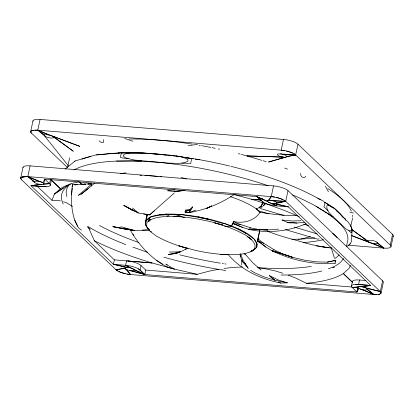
<?xml version="1.0" encoding="UTF-8"?>
<svg xmlns="http://www.w3.org/2000/svg" width="414" height="414" viewBox="0 0 414 414"><rect width="100%" height="100%" fill="white"/><g stroke="black" fill="none" stroke-linecap="round" stroke-linejoin="round"><path stroke-width="0.62" d="M195.843 210.095L189.348 212.542L189.86 210.493L189.591 209.748L192.758 206.886L189.348 212.542L187.444 212.599M72.553 186.279L72.372 184.747A93.062 9.367 1.3 0 1 91.784 183.79L88.027 184.028M22.998 167.737A11.426 3.224 12.1 0 1 30.118 165.879L273.525 185.896A11.426 3.224 12.1 0 1 288.015 190.621L382.603 280.832A11.426 3.224 12.1 0 1 383.307 282.498L381.009 293.21L379.286 294.323L375.508 294.644L130.519 274.544C125.489 273.939 120.143 272.961 116.034 269.819L21.44 179.604L20.736 177.942L23.034 167.225M67.565 167.66L30.895 132.573L30.693 131.502L32.991 120.79M149.081 229.573L149.045 230.024L146.551 226.603L145.371 223.808L145.562 221.267L147.105 214.447M256.918 246.459L257.11 243.918C254.144 236.032 245.414 232.601 238.511 228.911C225.63 223.146 211.932 219.394 198.083 216.801C185.368 214.649 172.374 213.231 159.499 214.69C154.536 215.653 148.269 216.356 145.562 221.267L149.987 217.624L150.028 217.164L157.558 215.44L168.105 214.545L180.897 214.995L180.97 214.53L195.072 216.765L209.66 219.725L223.669 223.684L223.793 223.229L236.146 228.362L246.232 233.449L253.249 238.593L253.399 238.153L256.711 243.442L256.39 247.675L252.302 250.993L255.35 248.695L256.918 246.459L256.39 247.675L257.11 243.918M39.382 184.246L30.998 185.689L113.426 264.308L125.597 265.307L130.12 267.899A4.761 1.345 12.1 0 1 134.291 270.223A4.761 1.345 12.1 0 1 129.184 270.445L144.812 274.544L356.93 291.984L357.975 287.492A4.761 1.345 12.1 0 0 359.016 288.491L356.93 291.984L352.2 287.471L357.991 287.28A4.761 1.345 12.1 0 1 362.369 286.907L370.747 285.463L288.32 206.85L276.148 205.851L271.625 203.258A4.761 1.345 12.1 0 1 267.439 201.147L271.232 196.614L273.525 185.896M352.179 229.791L351.258 241.9L350.27 243.774L346.544 246.791M26.237 176.509L20.736 177.942L22.465 176.83L27.821 176.597L271.232 196.614C276.257 197.219 281.603 198.197 285.717 201.339L380.306 291.549L381.009 293.21L380.114 294.033L378.22 294.53M81.429 230.163A137.101 38.709 12.1 0 1 78.556 227.855C70.582 215.218 70.856 199.175 72.372 184.747M241.528 264.996L241.89 260.882L240.042 254.693M300.761 173.399C299.834 176.4 303.534 179.008 305.791 176.478M272.262 250.925L274.099 251.469A52.267 14.759 12.1 0 0 279.719 252.995L292.465 257.285L281.623 253.471L274.151 249.782L272.262 250.925C291.679 260.204 313.558 265.053 335.092 263.361L335.138 262.885A137.101 38.709 12.1 0 0 335.128 260.939L335.557 261.363L335.226 260.256L327.205 262.134L316.627 261.881L304.59 260.199L292.465 257.285L272.262 250.925L265.938 247.054L257.611 240.741L259.676 230.66M71.55 194.564L72.269 188.199M72.486 186.29L72.626 185.017M262.274 202.591L262.067 204.361L260.437 207.538L259.495 207.388L256.25 208.966M91.277 185.995L91.592 184.116L78.396 195.289A137.101 38.709 12.1 0 1 81.247 194.099L94.899 183.045M146.033 220.703L145.371 223.808L145.899 220.941L145.578 225.169L149.966 231.333L156.818 236.358L158.919 237.413A55.3 15.613 12.1 0 0 187.071 248.276L178.869 245.906L195.434 250.366A55.3 15.613 12.1 0 0 228.15 254.708L220.672 254.393L235.136 254.657A55.3 15.613 12.1 0 0 253.254 249.937L250.884 251.826L254.879 248.581L254.77 247.774A55.3 15.613 12.1 0 0 247.67 236.751L251.81 239.706L244.953 234.681L242.832 233.744A55.3 15.613 12.1 0 0 214.68 222.877L222.903 225.133L209.21 221.267L206.312 220.791A55.3 15.613 12.1 0 0 173.595 216.444L181.099 216.646L168.591 216.206L166.609 216.496A55.3 15.613 12.1 0 0 148.491 221.221L150.887 219.213L146.892 222.458L146.577 226.593L148.357 228.725M91.277 185.819L91.592 184.116M145.371 223.808L145.992 220.652M146.24 219.389L147.234 214.333M259.713 230.546L257.611 240.741L258.082 241.134L257.663 239.96M30.118 165.879L27.821 176.597L34.771 182.47A4.761 1.345 12.1 0 1 36.168 181.182A4.761 1.345 12.1 0 1 41.638 182.165L42.73 182.667A4.761 1.345 12.1 0 1 43.77 183.661L44.821 179.174L256.934 196.614L267.439 201.147M392.948 236.503A11.426 3.224 12.1 0 0 392.56 234.396L297.966 144.181A11.426 3.224 12.1 0 0 283.481 139.456L40.075 119.439L37.777 130.156L44.728 136.03A4.761 1.345 12.1 0 0 50.063 137.919A4.761 1.345 12.1 0 0 53.727 137.225M43.651 184.458L43.889 183.345M35.086 182.724A4.761 1.345 12.1 0 0 42.068 184.468L30.998 185.689L46.197 186.766A11.426 3.224 12.1 0 0 49.551 183.681L50.508 179.215M50.254 185.343L51.212 180.882L51.01 179.811L60.346 188.67A153.097 43.227 12.1 0 1 78.624 181.736M67.627 167.292L69.65 157.853M113.426 264.308L129.391 267.749A4.761 1.345 12.1 0 0 126.705 267.532L113.426 264.308L114.383 259.842L94.408 240.788L88.285 227.188M114.383 259.842L128.237 261.022A11.426 3.224 12.1 0 1 141.039 265.565L145.769 270.078L144.812 274.544L125.597 265.307L126.555 260.841L152.098 262.968L174.315 269.079L197.173 274.301L209.681 271.03L218.395 269.348M146.561 218.219L147.224 215.109M131.999 270.818L144.812 274.544L140.082 270.031L141.039 265.565M186.357 212.398L185.053 212.087L185.493 210.017L190.326 209.427M233.553 221.516L231.524 225.972L233.108 223.586L233.553 221.516C243.241 223.746 254.553 220.983 260.09 212.232A78.349 22.123 12.1 0 0 297.159 215.678M262.021 199.45L262.259 198.337M283.481 139.456L281.184 150.173L37.777 130.156L32.416 130.389L30.693 131.502L31.588 130.684L33.482 130.187M276.148 205.851L256.934 196.614L263.428 202.363A11.426 3.224 12.1 0 0 276.148 205.851L276.868 202.503M288.015 190.621L285.717 201.339L275.046 203.626A4.761 1.345 12.1 0 1 272.36 203.403L288.32 206.85L275.046 203.626M297.966 144.181L295.674 154.898L390.262 245.109A11.426 3.224 12.1 0 1 383.881 248.121L348.464 245.207M346.373 246.708L347.186 242.935A144.719 40.862 12.1 0 0 338.274 221.883C335.143 217.376 324.545 211.647 327.21 204.873C335.806 206.068 341.281 216.657 347.822 221.707C349.514 224.109 353.194 227.835 351.062 230.862L348.95 230.727L346.244 229.087L338.274 221.883L328.618 214.09L315.939 206.219A144.719 40.862 12.1 0 0 292.563 194.942M350.798 226.085L351.874 221.055A144.719 40.862 12.1 0 0 352.557 217.919M351.496 285.81L352.454 281.344M356.93 291.984L357.882 287.518L357.023 286.7M358.576 284.465L370.747 285.463L352.2 287.471A11.426 3.224 12.1 0 1 355.548 284.387L358.576 284.465L359.533 279.999L365.94 280.526M382.603 280.832L380.306 291.549L381.046 292.703M390.262 245.109L392.56 234.396M390.966 246.775L393.264 236.058M60.48 200.93L57.349 200.35L51.931 200.278L54.405 194.037L60.346 188.67L50.953 179.645M350.379 265.353L349.256 268.189L343.315 273.556A153.097 43.227 12.1 0 1 306.484 283.29L295.787 278.11L288.232 275.139M267.584 200.749A4.761 1.345 12.1 0 1 269.147 200.34L271.232 196.614L274.653 197.069M42.73 182.667L44.821 179.174L49.551 183.681L42.595 184.421A4.761 1.345 12.1 0 0 43.755 183.873L49.551 183.681M265.296 203.605L263.475 205.753L265.545 203.512M242.785 259.837L248.141 268.246L241.89 260.882L242.785 259.837L240.725 254.134M189.348 212.542A52.267 14.759 12.1 0 0 189.69 210.333L192.758 206.886M174.294 192.996L149.604 214.897L138.493 213.019A52.267 14.759 12.1 0 0 132.666 210.374L123.812 205.401L138.493 213.019L132.651 208.051M334.315 257.746L331.252 247.95L329.787 247.965M250.599 227.819L240.524 224.445L233.108 223.586L242.759 227.446L248.881 229.413L250.599 227.819C259.666 230.412 269.302 230.22 278.586 229.051M20.736 177.942L21.631 177.125L23.526 176.628M154.298 210.824L149.635 214.902L143.596 213.903M259.495 207.388L261.136 205.965L262.067 204.361L263.164 204.066L262.466 202.379M187.485 248.276L180.628 251.784L168.224 254.61L176.219 253.446L177.565 252.302M264.225 204.506L265.524 203.424M65.05 169.16L75.151 160.958L95.572 154.965L123.393 152.616L118.192 153.045M74.36 161.595L75.151 160.958M349.432 244.446L350.27 243.774M262.937 206.508L261.363 207.435M81.247 194.099L88.198 188.66M63.399 188.034L54.405 194.037L67.249 185.555M234.717 194.207C220.941 203.44 205.318 209.882 188.955 212.672M189.86 210.493L188.034 210.602L185.079 212.097L188.313 212.692M211.544 205.939L206.369 208.573L211.74 205.913M176.219 253.446L180.628 251.784L169.285 252.079M185.363 249.233L188.163 248.095M333.115 261.068L335.226 260.256M129.504 152.901L124.474 154.117L123.263 155.364L123.403 156.161L125.225 157.62L126.741 158.262L134.591 160.073L168.229 163.09L178.501 163.38L183.459 162.925L187.568 161.434L188.044 160.689L187.899 159.892C183.112 155.685 175.815 156.326 169.926 155.172C154.003 153.749 138.048 152.016 122.058 152.994A4.285 2.624 88.9 0 0 120.624 157.61L128.252 158.748M328.235 268.815L332.913 267.175A144.719 40.862 12.1 0 0 343.48 258.403M260.515 206.42L261.581 206.053L259.811 206.545M305.987 223.819C287.978 231.442 268.018 233.532 248.881 229.413L250.506 229.423A52.267 14.759 12.1 0 0 255.133 229.304L256.582 229.211L250.506 229.423M335.138 262.885L335.092 263.361M282.312 156.963A4.761 1.345 12.1 0 1 277.442 154.427A4.761 1.345 12.1 0 1 283.704 154.588A4.761 1.345 12.1 0 1 285.971 157.056L268.562 162.014L285.971 157.056L295.674 154.898C291.559 151.757 286.214 150.779 281.184 150.173L284.609 150.629M310.567 236.704L300.58 239.059M319.096 238.914L317.641 239.157L285.479 229.61M117.793 271.056L116.034 269.819L126.705 267.532M197.473 144.289L188.096 145.78M120.272 173.616L125.908 172.85M289.821 222.898L291.068 222.66M298.085 239.54L299.332 239.302M327.205 262.134L332.525 261.172M168.224 254.61L176.969 253.068A52.267 14.759 12.1 0 1 179.619 252.074M286.705 156.383L295.674 154.898L293.909 153.661M276.749 202.819L285.717 201.339L283.952 200.102M116.034 269.819L124.997 268.334A4.761 1.345 12.1 0 1 125.732 267.661M184.577 190.388L175.634 191.806L174.02 191.578A137.101 38.709 12.1 0 0 167.592 190.75L175.153 189.85M174.02 191.578L184.634 190.285M185.079 212.097L186.269 211.942M224.021 268.448L232.803 267.397L242.407 266.994M244.674 254.201L245.181 254.155L252.757 262.74L261.089 270.031M301.025 220.75L291.896 220.988L281.851 219.969A137.101 38.709 12.1 0 1 287.011 222.194L288.268 222.753L296.973 223.032L304.792 222.318M96.446 154.908L102.123 154.412M127.455 229.009L125.142 229.185L112.893 226.639L134.612 230.484L149.2 229.977M75.017 184.856L77.408 184.696M85.522 184.183L81.765 184.421A90.966 9.155 1.3 0 1 85.522 184.271M74.494 184.846L77.697 184.649M80.901 184.453L85.382 184.178M87.944 184.023L91.784 183.79M126.11 153.501L143.078 152.963L174.78 155.871M228.083 254.382C241.315 270.295 260.908 279.072 280.847 283.047L282.162 283.016A137.101 38.709 12.1 0 0 287.311 282.814L278.306 279.978L269.447 275.631L270.875 277.178L275.056 280.299L287.311 282.814M142.287 230.163L149.78 229.993M159.499 214.69L168.105 214.545L165.843 214.152M116.469 161.082L141.381 160.88L116.469 161.082A144.719 40.862 12.1 0 0 73.966 169.957M284.397 157.191L284.998 157.185M269.147 200.34L285.717 201.339L273.281 200.888M34.75 130.084L37.777 130.156L53.101 136.485M181.798 163.152L190.776 163.375A4.285 0.693 -80.7 0 1 191.889 158.733L183.05 157.304M24.793 176.519L27.821 176.597L41.638 182.165M359.016 288.491L373.925 294.561L376.952 294.633M248.881 229.413L267.817 229.977L255.133 229.304M283.238 154.448L295.674 154.898L280.361 153.93M134.752 160.948L154.789 162.045A144.719 40.862 12.1 0 1 268.153 185.7M139.927 175.236L141.805 175.339M144.936 175.51L151.824 175.888A144.719 40.862 12.1 0 1 157.972 176.442M30.998 185.689L46.197 186.766M355.548 284.387L370.747 285.463M32.597 181.28L34.517 181.435M260.98 200.024L251.562 199.258L233.667 194.332M364.367 238.976L365.655 239.08M128.237 261.022L152.098 262.968A153.097 43.227 12.1 0 1 94.408 240.788M145.769 270.078L197.173 274.301M306.484 283.29L352.102 287.042M261.141 200.055L251.562 199.258A153.097 43.227 12.1 0 1 299.172 216.677M287.011 222.194L296.973 223.032M165.91 155.022L156.513 154.008A144.719 40.862 12.1 0 0 147.565 153.377M168.415 155.297L169.673 155.431M172.177 155.7L174.056 155.902M175.934 156.109L177.818 156.311L175.997 156.047M132.692 230.174A52.267 14.759 12.1 0 0 127.005 229.392L125.142 229.185L134.612 230.484L120.831 226.737M257.881 241.771L259.102 241.926A140.91 39.785 12.1 0 1 257.881 241.848M257.948 267.827L264.681 268.67L274.994 270.865L282.897 273.261M316.203 245.88L331.252 247.95M127.093 274.089L130.519 274.544L127.129 269.83A4.761 1.345 12.1 0 1 125.307 268.815L124.997 268.334M319.173 246.382L328.54 247.779M169.926 155.172L174.382 155.855M175.655 156.052L176.928 156.249M178.843 156.539L180.116 156.735M181.389 156.932L193.488 158.785M194.761 158.981L199.858 159.763A144.719 40.862 12.1 0 1 229.666 166.05M178.444 156.409L180.333 156.704M181.596 156.901L193.561 158.774M194.818 158.971L199.858 159.763M131.093 209.732L133.908 210.214M353.52 213.07L349.882 212.056M112.893 226.639L127.005 229.392M362.369 286.907L380.306 291.549L366.24 288.175A4.761 1.345 12.1 0 0 363.818 287.238M279.719 252.995L281.623 253.471L274.099 251.469M198.083 216.801L209.66 219.725L206.86 218.587M166.594 264.701L174.403 269.116A137.101 38.709 12.1 0 1 167.975 267.423C151.959 259.273 138.809 245.409 130.12 229.692M286.364 150.986L292.693 153.051M276.407 197.421L282.736 199.486M125.338 273.732L119.009 271.667M334.145 267.522L332.913 267.175L334.134 267.522M259.894 208.377L283.999 215.534M258.424 210.747L268.95 213.872M303.622 224.165L308.58 225.635M294.302 227.1L317.171 233.889M261.777 160.342L246.956 155.907A144.719 40.862 12.1 0 0 241.398 154.417M263.014 160.715L266.104 161.636M128.464 270.264L127.129 269.83M132.925 141.293L124.604 138.405M181.078 177.337L186.497 179.081M132.982 247.174L146.044 251.81A144.719 40.862 12.1 0 0 147.845 252.39M351.45 235.509L383.881 248.121L376.931 242.247M52.687 136.227L79.876 146.375L51.595 135.73A4.761 1.345 12.1 0 0 46.415 134.736A4.761 1.345 12.1 0 0 44.515 135.782L68.294 165.714M351.403 235.53L370.064 242.547A4.761 1.345 12.1 0 0 376.947 243.235A4.761 1.345 12.1 0 0 373.299 240.674A4.761 1.345 12.1 0 0 367.932 241.051M63.533 201.721L67.047 203.046L72.378 206.42M233.108 223.586L242.759 227.446M278.487 282.063L280.847 283.047M244.058 253.668L245.181 254.155M134.307 270.011L144.812 274.544L138.323 268.795A11.426 3.224 12.1 0 0 125.597 265.307M372.848 243.313L383.881 248.121L377.097 243.127M48.811 134.964L37.777 130.156L44.562 135.15M362.892 289.753L373.925 294.561L366.24 288.175M38.854 181.404L27.821 176.597L34.605 181.591M317.662 198.182L323.784 201.307M123.812 205.401L132.666 210.374M274.151 249.782L263.873 243.313L257.663 240.782L258.082 241.134M238.511 228.911L246.232 233.449L244.586 231.969M250.599 270.316L254.294 272.578L263.62 276.754L275.056 280.299L269.447 275.631M156.735 260.535L162.619 264.148M166.904 266.766L167.975 267.423M329.327 205.008L324.348 201.934A4.285 3.162 -59.1 0 1 323.846 206.772L328.079 210.819M328.618 214.09L333.047 216.822L315.939 206.219M327.95 204.692L334.74 208.91L345.229 218.908L345.7 219.896M368.558 241.792L368.972 242.05M138.323 268.795L140.082 270.031M351.522 229.33L368.237 241.533L352.081 229.754M150.546 231.126L151.55 231.861M367.14 289.567L373.925 294.561M241.89 260.882A52.267 14.759 12.1 0 0 244.933 263.573L245.859 264.256M257.611 240.741L265.938 247.054M87.323 226.924L90.381 229.289M81.988 184.504L79.866 182.439M256.313 208.91L260.09 212.232L256.313 208.91A57.127 16.13 12.1 0 0 230.417 196.65M256.934 196.614L263.428 202.363M99.106 140.781C100.193 141.743 101.746 143.249 103.298 142.478L103.717 141.604L103.381 139.632M282.037 157.035L282.948 157.894L282.027 157.009M348.95 230.727L351.108 232.771A4.285 4.052 -19.1 0 0 351.486 227.814L350.197 224.911M352.65 282.415L343.315 273.556L352.707 282.581M42.761 133.443L44.619 135.218M37.069 186.098L51.931 200.278M125.307 268.815L130.519 274.544M343.201 217.609L339.997 213.847A144.719 40.862 12.1 0 0 336.515 210.752M244.933 263.573L248.141 268.246M30.657 132.014L31.397 133.168M20.7 178.455L21.44 179.604M328.39 191.672L325.435 186.248M74.67 220.057L77.723 226.184M345.229 218.908L345.716 220.031M168.11 214.038L168.953 216.346M132.951 233.982L133.613 235.789M166.537 213.831L167.499 216.765M258.082 237.527L258.543 239.054M149.418 217.811L150.013 220.176M148.642 218.344L149.304 221.273M189.591 209.748L189.69 210.333M240.255 253.689L240.389 256.752M366.975 288.687A4.761 1.345 12.1 0 1 365.578 289.976A4.761 1.345 12.1 0 1 360.108 288.988M270.404 200.371A4.761 1.345 12.1 0 1 275.708 201.825A4.761 1.345 12.1 0 1 276.014 203.497M81.848 159.105A144.719 40.862 12.1 0 1 90.889 156.425M100.788 154.598A144.719 40.862 12.1 0 1 119.382 152.999M121.193 152.937A144.719 40.862 12.1 0 1 145.05 153.242M230.924 166.356A144.719 40.862 12.1 0 1 320.534 199.817M324.886 202.441A144.719 40.862 12.1 0 1 332.514 207.621M321.833 271.01A144.719 40.862 12.1 0 1 281.08 275.025M225.723 270.477A144.719 40.862 12.1 0 1 163.897 257.218M125.83 244.617A144.719 40.862 12.1 0 1 87.742 226.386M63.249 204.055A144.719 40.862 12.1 0 1 70.996 183.8M159.84 176.628A144.719 40.862 12.1 0 1 161.719 176.825M332.747 233.413A144.719 40.862 12.1 0 1 337.219 237.636M339.138 254.853A140.91 39.785 12.1 0 1 334.584 258.693M311.256 266.378A140.91 39.785 12.1 0 1 257.513 267.62M226.023 264.065A140.91 39.785 12.1 0 1 224.761 263.873M223.493 263.677A140.91 39.785 12.1 0 1 222.23 263.48M220.326 263.175A140.91 39.785 12.1 0 1 179.686 254.812M138.918 242.604A140.91 39.785 12.1 0 1 99.505 225.526M66.882 196.552A140.91 39.785 12.1 0 1 69.019 185.001M352.412 281.856A11.426 3.224 12.1 0 1 359.533 279.999M323.51 239.675A140.91 39.785 12.1 0 1 303.565 242.547M81.9 184.525A140.91 39.785 12.1 0 1 79.079 181.756M314.775 237.936A144.719 40.862 12.1 0 1 291.922 239.292M129.106 138.99A144.719 40.862 12.1 0 1 192.06 144.103M199.025 145.252A144.719 40.862 12.1 0 1 200.293 145.469M201.561 145.692A144.719 40.862 12.1 0 1 202.824 145.919M203.44 146.033A144.719 40.862 12.1 0 1 210.855 147.431M212.097 147.679A144.719 40.862 12.1 0 1 215.197 148.305M218.292 148.952A144.719 40.862 12.1 0 1 219.529 149.216M238.283 153.61A144.719 40.862 12.1 0 1 240.156 154.091M284.697 168.058A144.719 40.862 12.1 0 1 287.549 169.145M327.857 188.598A144.719 40.862 12.1 0 1 351.3 211.135M352.474 215.28A144.719 40.862 12.1 0 1 352.588 216.61M32.954 121.297A11.426 3.224 12.1 0 1 40.075 119.439M240.601 224.595A55.874 17.942 30.8 0 1 233.594 221.661M232.746 226.681A57.127 16.13 12.1 0 1 224.424 226.07M184.52 217.66A57.127 16.13 12.1 0 1 176.286 214.726M188.354 210.762A55.874 4.088 25.6 0 1 185.989 210.271M263.775 243.36A55.874 29.585 22.1 0 1 257.948 238.702M267.444 231.219A78.349 22.123 12.1 0 0 296.91 240.456A90.966 45.975 18.1 0 0 324.462 247.06M252.457 250.568L251.267 250.982L252.457 250.568M283.036 157.077L246.956 155.907L283.74 157.154L283.036 157.077M167.049 264.784L165.962 264.08L167.049 264.784M73.231 151.188L53.422 136.744L73.226 151.182"/></g></svg>
